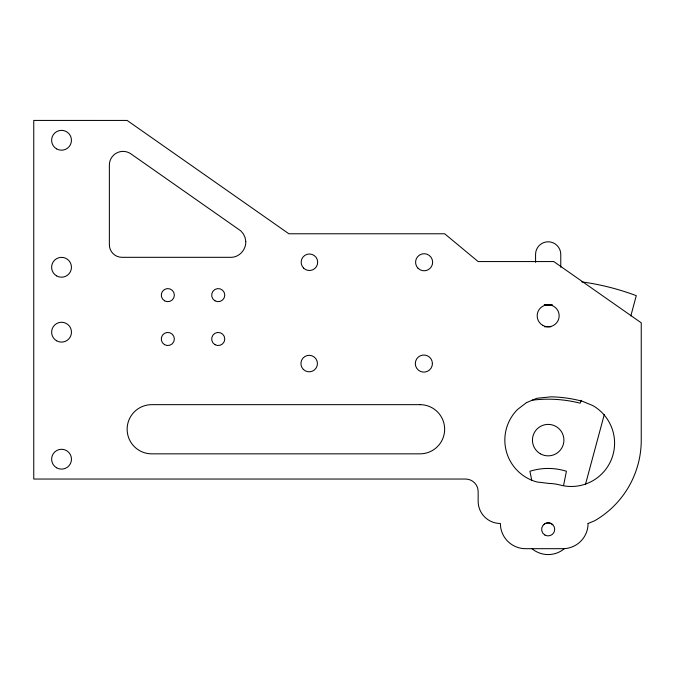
<?xml version="1.0" encoding="UTF-8"?>
<svg xmlns="http://www.w3.org/2000/svg" width="675" height="675" viewBox="0 0 675 675"><rect width="100%" height="100%" fill="white"/><g stroke="black" fill="none" stroke-linecap="round" stroke-linejoin="round"><path stroke-width="1.01" d="M563.558 485.485L566.426 471.251A60.91 60.91 0 0 0 529.917 471.251L531.765 480.406M585.411 484.658L604.285 414.543M630.813 315.984L636.28 295.658C618.713 289.086 600.429 284.394 581.833 281.914M581.377 400.326L580.129 403.169A130.174 130.174 0 0 0 532.069 400.191M543.535 524.728C545.999 522.231 550.344 522.231 552.808 524.728M560.773 267.308L560.773 254.399A12.606 12.606 0 0 0 548.167 241.793A12.606 12.606 0 0 0 535.57 254.399L535.57 262.347M564.621 548.463A25.203 25.203 0 0 1 531.723 548.463M544.632 326.818A202.576 202.576 0 0 1 550.825 326.801M588.085 523.471L587.874 526.77A25.203 25.203 0 0 1 562.883 548.682L525.58 548.682A25.211 25.211 0 0 1 500.588 526.77L500.369 523.471A22.216 22.216 0 0 1 478.153 501.255L478.153 491.645A12.606 12.606 0 0 0 465.556 479.039L33.758 479.039L33.75 120.428L127.128 120.437L288.883 233.769L444.656 233.769L478.145 261.562L553.762 261.562L641.25 322.827L641.25 440.125A93.082 93.082 0 0 1 594.709 520.729L588.085 523.471M245.776 241.557C246.122 249.446 239.692 256.863 231.753 257.318L121.964 257.318A12.606 12.606 0 0 1 109.367 244.721L109.367 165.054A13.686 13.686 0 0 1 130.899 153.849L240.882 230.926L243.43 233.997L245.101 237.625L245.784 241.557M432.405 363.563L432.118 365.774A8.547 8.547 0 0 1 418.365 370.111A8.547 8.547 0 0 1 420.247 355.818A8.547 8.547 0 0 1 432.405 363.563M526.508 402.595L517.531 409.48A43.327 43.327 0 0 0 536.954 481.975L549.172 483.46A45.908 45.908 0 0 1 560.056 485.013A43.327 43.327 0 0 0 592.928 405.641L582.483 401.304A132.57 132.57 0 0 0 551.062 396.824L536.954 398.267L526.508 402.595M420.061 404.654L151.715 404.654A24.587 24.587 0 0 0 127.136 429.249A24.587 24.587 0 0 0 151.723 453.836L420.061 453.836A24.587 24.587 0 0 0 444.648 429.249A24.587 24.587 0 0 0 420.061 404.654M303.59 268.085A8.252 8.252 0 0 0 317.402 264.381A8.252 8.252 0 0 0 307.294 254.273A8.252 8.252 0 0 0 303.59 268.085M214.945 300.805A6.556 6.556 0 0 0 224.775 295.127A6.556 6.556 0 0 0 214.945 289.457A6.556 6.556 0 0 0 214.945 300.805M214.945 344.663A6.556 6.556 0 0 0 224.775 338.985A6.556 6.556 0 0 0 214.945 333.315A6.556 6.556 0 0 0 214.945 344.663M56.59 467.792A9.922 9.922 0 0 0 71.474 459.194A9.922 9.922 0 0 0 56.59 450.605A9.922 9.922 0 0 0 56.59 467.792M164.54 344.663A6.556 6.556 0 0 0 174.369 338.985A6.556 6.556 0 0 0 164.54 333.307A6.556 6.556 0 0 0 164.54 344.663M303.345 369.402A8.252 8.252 0 0 0 317.149 365.698A8.252 8.252 0 0 0 307.041 355.59A8.252 8.252 0 0 0 303.345 369.402M418.07 268.287A8.547 8.547 0 0 0 432.363 264.457A8.547 8.547 0 0 0 421.9 253.994A8.547 8.547 0 0 0 418.07 268.287M56.573 148.863A9.922 9.922 0 0 0 71.457 140.265A9.922 9.922 0 0 0 56.573 131.676A9.922 9.922 0 0 0 56.573 148.863M56.573 275.873A9.922 9.922 0 0 0 71.457 267.283A9.922 9.922 0 0 0 56.573 258.685A9.922 9.922 0 0 0 56.573 275.873M56.582 340.774A9.922 9.922 0 0 0 71.474 332.176A9.922 9.922 0 0 0 56.582 323.587A9.922 9.922 0 0 0 56.582 340.774M164.54 300.805A6.556 6.556 0 0 0 174.369 295.127A6.556 6.556 0 0 0 164.54 289.457A6.556 6.556 0 0 0 164.54 300.805M544.894 535.039A6.556 6.556 0 0 0 554.723 529.36A6.556 6.556 0 0 0 544.894 523.69A6.556 6.556 0 0 0 544.894 535.039M542.675 325.316A10.986 10.986 0 0 0 559.162 315.799A10.986 10.986 0 0 0 542.675 306.281A10.986 10.986 0 0 0 542.675 325.316M552.099 304.838A224.648 224.648 0 0 0 544.252 304.838A224.556 224.556 0 0 1 552.091 304.838M540.304 453.743A15.728 15.728 0 0 0 563.903 440.125A15.728 15.728 0 0 0 540.304 426.499A15.728 15.728 0 0 0 540.304 453.743"/></g></svg>
